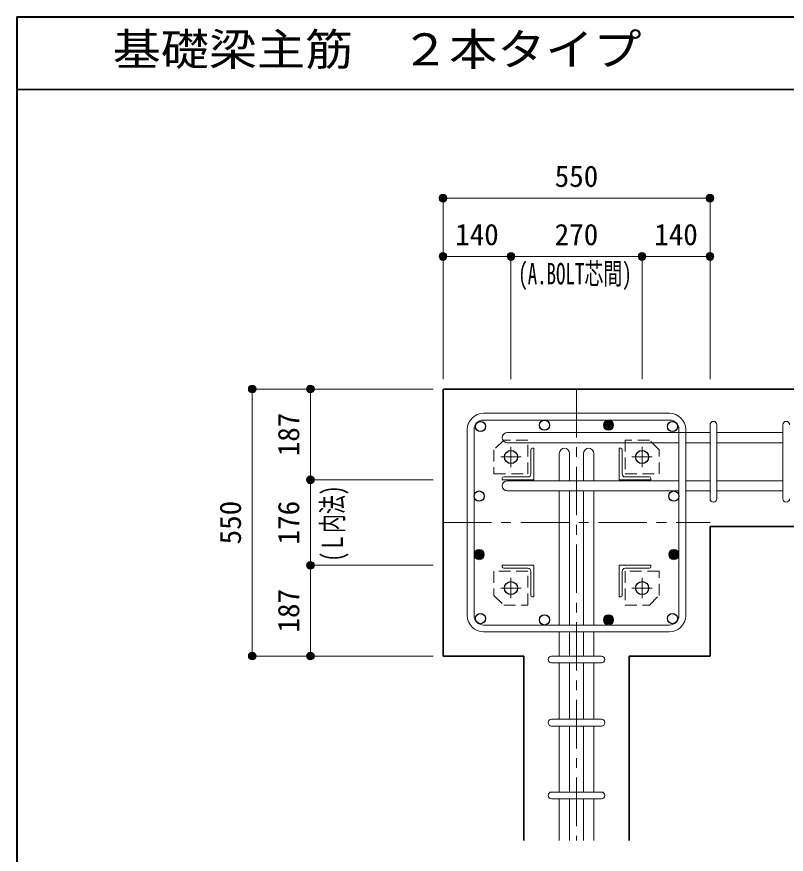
# Model space of a CAD drawing. Units: millimetres at full size, sheet at 1:20. Extents: x -3982 to 3969, y -2797 to 2801.
# Drawn here: x -3982 to -2397, y 1076 to 2801 of the extents above; entities that cross this region are included whole.
import ezdxf
from ezdxf.enums import TextEntityAlignment as Align

# ---------------------------------------------------------------- set-up
doc = ezdxf.new("R2010")
doc.units = ezdxf.units.MM
doc.header["$LTSCALE"] = 20
doc.header["$PDMODE"] = 32
doc.header["$PDSIZE"] = 12
doc.linetypes.add('CHAIN1', pattern=[8, 5, -1, 1, -1])
doc.linetypes.add('DASHED1', pattern=[1.8, 1.2, -0.6])
for name, color, linetype, lineweight in [('6-1_躯体線', 2, 'Continuous', 35), ('6-2_A.Bolt_', 4, 'Continuous', 9), ('6-3_柱型主筋', 4, 'Continuous', 9), ('6-4_フープ', 7, 'Continuous', 18), ('6-5_梁主筋', 7, 'Continuous', 18), ('6-6_S.T.P.', 7, 'Continuous', 18), ('6-7_文字', 7, 'Continuous', 18), ('6-9', 4, 'DASHED1', 9), ('6-D_寸法', 4, 'Continuous', 9), ('F-0_枠', 6, 'Continuous', 40)]:
    doc.layers.add(name, color=color, linetype=linetype, lineweight=lineweight)
doc.styles.add('ＭＳ ゴシック', font='')
doc.styles.get('ＭＳ ゴシック').set_extended_font_data('MS Gothic')

msp = doc.modelspace()

# ---------------------------------------------------------------- linework, layer by layer
at = {"layer": '6-1_躯体線'}
for p, q in [((-2153.87, 2034.12), (-3103.87, 2034.12)), ((-3103.87, 1484.12), (-3103.87, 2034.12)), ((-2553.87, 1484.12), (-2553.87, 1751.12)), ((-2153.87, 1751.12), (-2553.87, 1751.12)), ((-2937.37, 1484.12), (-3103.87, 1484.12)), ((-2937.37, 1104.12), (-2937.37, 1484.12)), ((-2553.87, 1484.12), (-2720.37, 1484.12)), ((-2720.37, 1104.12), (-2720.37, 1484.12))]:
    msp.add_line(p, q, dxfattribs=at)
at = {"layer": '6-2_A.Bolt_', "color": 7, "lineweight": 18}
msp.add_line((-2631, 1944.49), (-2592.35, 1944.49), dxfattribs=at)
at = {"layer": '6-2_A.Bolt_', "linetype": 'CHAIN1'}
for p, q in [((-2963.87, 1873.12), (-2963.87, 1915.12)), ((-2693.87, 1873.12), (-2693.87, 1915.12)), ((-2942.87, 1894.12), (-2984.87, 1894.12)), ((-2714.87, 1894.12), (-2672.87, 1894.12)), ((-2963.87, 1645.12), (-2963.87, 1603.12)), ((-2693.87, 1645.12), (-2693.87, 1603.12)), ((-2942.87, 1624.12), (-2984.87, 1624.12)), ((-2714.87, 1624.12), (-2672.87, 1624.12))]:
    msp.add_line(p, q, dxfattribs=at)
at = {"layer": '6-2_A.Bolt_'}
for p, q in [((-2922.87, 1909.12), (-2922.87, 1859.12)), ((-2916.87, 1912.12), (-2919.87, 1912.12)), ((-2916.87, 1912.12), (-2916.87, 1847.12)), ((-2740.87, 1912.12), (-2740.87, 1847.12)), ((-2740.87, 1912.12), (-2737.87, 1912.12)), ((-2734.87, 1909.12), (-2734.87, 1859.12)), ((-2981.87, 1847.12), (-2981.87, 1850.12)), ((-2981.87, 1847.12), (-2916.87, 1847.12)), ((-2978.87, 1853.12), (-2928.87, 1853.12)), ((-2675.87, 1847.12), (-2740.87, 1847.12)), ((-2678.87, 1853.12), (-2728.87, 1853.12)), ((-2675.87, 1847.12), (-2675.87, 1850.12)), ((-2981.87, 1671.12), (-2916.87, 1671.12)), ((-2981.87, 1671.12), (-2981.87, 1668.12)), ((-2978.87, 1665.12), (-2928.87, 1665.12)), ((-2922.87, 1609.12), (-2922.87, 1659.12)), ((-2916.87, 1606.12), (-2916.87, 1671.12)), ((-2675.87, 1671.12), (-2740.87, 1671.12)), ((-2740.87, 1606.12), (-2740.87, 1671.12)), ((-2734.87, 1609.12), (-2734.87, 1659.12)), ((-2678.87, 1665.12), (-2728.87, 1665.12)), ((-2675.87, 1671.12), (-2675.87, 1668.12)), ((-2916.87, 1606.12), (-2919.87, 1606.12)), ((-2740.87, 1606.12), (-2737.87, 1606.12))]:
    msp.add_line(p, q, dxfattribs=at)
at = {"layer": '6-2_A.Bolt_', "color": 3, "lineweight": 25}
for centre in [(-2963.87, 1894.12), (-2693.87, 1894.12), (-2963.87, 1624.12), (-2693.87, 1624.12)]:
    msp.add_circle(centre, 13.5, dxfattribs=at)
at = {"layer": '6-2_A.Bolt_'}
for centre, radius, start, end in [((-2919.87, 1909.12), 3, 90, 180), ((-2737.87, 1909.12), 3, 0, 90), ((-2978.87, 1850.12), 3, 90, 180), ((-2928.87, 1859.12), 6, 270, 0), ((-2728.87, 1859.12), 6, 180, 270), ((-2678.87, 1850.12), 3, 0, 90), ((-2978.87, 1668.12), 3, 180, 270), ((-2928.87, 1659.12), 6, 0, 90), ((-2728.87, 1659.12), 6, 90, 180), ((-2678.87, 1668.12), 3, 270, 0), ((-2919.87, 1609.12), 3, 180, 270), ((-2737.87, 1609.12), 3, 270, 0)]:
    msp.add_arc(centre, radius, start, end, dxfattribs=at)
at = {"layer": '6-3_柱型主筋', "color": 3, "lineweight": 25}
for centre in [(-3026.73, 1956.99), (-3026.73, 1956.99), (-2894.82, 1959.62), (-2631, 1956.99), (-3029.37, 1813.62), (-2628.37, 1813.62), (-3026.73, 1561.26), (-3026.73, 1561.26), (-2631, 1561.26), (-2631, 1561.26), (-2894.82, 1558.62)]:
    msp.add_circle(centre, 10.5, dxfattribs=at)
at = {"layer": '6-3_柱型主筋'}
for centre, radius in [((-2762.91, 1959.62), 10.5), ((-2762.91, 1959.62), 9), ((-2762.91, 1959.62), 7.6), ((-2762.91, 1959.62), 6.2), ((-2762.91, 1959.62), 4.8), ((-2762.91, 1959.62), 3.4), ((-2762.91, 1959.62), 2), ((-2762.91, 1959.62), 0.6), ((-3029.37, 1693.17), 10.5), ((-3029.37, 1693.17), 9), ((-3029.37, 1693.17), 7.6), ((-3029.37, 1693.17), 6.2), ((-3029.37, 1693.17), 4.8), ((-3029.37, 1693.17), 3.4), ((-3029.37, 1693.17), 2), ((-3029.37, 1693.17), 0.6), ((-2628.37, 1693.17), 10.5), ((-2628.37, 1693.17), 9), ((-2628.37, 1693.17), 7.6), ((-2628.37, 1693.17), 6.2), ((-2628.37, 1693.17), 4.8), ((-2628.37, 1693.17), 3.4), ((-2628.37, 1693.17), 2), ((-2628.37, 1693.17), 0.6), ((-2762.91, 1558.62), 10.5), ((-2762.91, 1558.62), 9), ((-2762.91, 1558.62), 7.6), ((-2762.91, 1558.62), 6.2), ((-2762.91, 1558.62), 4.8), ((-2762.91, 1558.62), 3.4), ((-2762.91, 1558.62), 2), ((-2762.91, 1558.62), 0.6)]:
    msp.add_circle(centre, radius, dxfattribs=at)
at = {"layer": '6-4_フープ'}
for p, q in [((-2637.37, 1984.12), (-3020.37, 1984.12)), ((-2637.37, 1970.12), (-3020.37, 1970.12)), ((-3053.87, 1567.62), (-3053.87, 1950.62)), ((-3039.87, 1567.62), (-3039.87, 1950.62)), ((-2617.87, 1567.62), (-2617.87, 1950.62)), ((-2603.87, 1567.62), (-2603.87, 1950.62)), ((-2637.37, 1548.12), (-3020.37, 1548.12)), ((-2637.37, 1534.12), (-3020.37, 1534.12))]:
    msp.add_line(p, q, dxfattribs=at)
for centre, radius, start, end in [((-3020.37, 1950.62), 33.5, 90, 180), ((-2637.37, 1950.62), 33.5, 0, 90), ((-3020.37, 1950.62), 19.5, 90, 180), ((-2637.37, 1950.62), 19.5, 0, 90), ((-3020.37, 1567.62), 33.5, 180, 270), ((-3020.37, 1567.62), 19.5, 180, 270), ((-2637.37, 1567.62), 19.5, 270, 0), ((-2637.37, 1567.62), 33.5, 270, 0)]:
    msp.add_arc(centre, radius, start, end, dxfattribs=at)
at = {"layer": '6-5_梁主筋'}
for p, q in [((-2971.37, 1944.49), (-2617.87, 1944.49)), ((-2553.87, 1944.49), (-2603.87, 1944.49)), ((-2403.87, 1944.49), (-2539.87, 1944.49)), ((-2971.37, 1923.49), (-2617.87, 1923.49)), ((-2553.87, 1923.49), (-2603.87, 1923.49)), ((-2403.87, 1923.49), (-2539.87, 1923.49)), ((-2864.37, 1901.62), (-2864.37, 1845.12)), ((-2843.37, 1901.62), (-2843.37, 1845.12)), ((-2814.37, 1901.62), (-2814.37, 1845.12)), ((-2793.37, 1901.62), (-2793.37, 1845.12)), ((-2971.37, 1845.12), (-2617.87, 1845.12)), ((-2553.87, 1845.12), (-2603.87, 1845.12)), ((-2403.87, 1845.12), (-2539.87, 1845.12)), ((-2971.37, 1824.12), (-2617.87, 1824.12)), ((-2864.37, 1824.12), (-2864.37, 1548.12)), ((-2843.37, 1824.12), (-2843.37, 1548.12)), ((-2814.37, 1824.12), (-2814.37, 1548.12)), ((-2793.37, 1824.12), (-2793.37, 1548.12)), ((-2553.87, 1824.12), (-2603.87, 1824.12)), ((-2403.87, 1824.12), (-2539.87, 1824.12)), ((-2864.37, 1534.12), (-2864.37, 1484.12)), ((-2843.37, 1534.12), (-2843.37, 1484.12)), ((-2814.37, 1534.12), (-2814.37, 1484.12)), ((-2793.37, 1534.12), (-2793.37, 1484.12)), ((-2864.37, 1470.12), (-2864.37, 1354.12)), ((-2843.37, 1470.12), (-2843.37, 1354.12)), ((-2814.37, 1470.12), (-2814.37, 1354.12)), ((-2793.37, 1470.12), (-2793.37, 1354.12)), ((-2864.37, 1340.12), (-2864.37, 1204.12)), ((-2843.37, 1340.12), (-2843.37, 1204.12)), ((-2814.37, 1340.12), (-2814.37, 1204.12)), ((-2793.37, 1340.12), (-2793.37, 1204.12)), ((-2864.37, 1190.12), (-2864.37, 1104.12)), ((-2843.37, 1190.12), (-2843.37, 1104.12)), ((-2814.37, 1190.12), (-2814.37, 1104.12)), ((-2793.37, 1190.12), (-2793.37, 1104.12))]:
    msp.add_line(p, q, dxfattribs=at)
for centre, start, end in [((-2971.37, 1933.99), 90, 180), ((-2971.37, 1933.99), 180, 270), ((-2853.87, 1901.62), 90, 180), ((-2853.87, 1901.62), 0, 90), ((-2803.87, 1901.62), 90, 180), ((-2803.87, 1901.62), 0, 90), ((-2971.37, 1834.62), 90, 180), ((-2971.37, 1834.62), 180, 270)]:
    msp.add_arc(centre, 10.5, start, end, dxfattribs=at)
at = {"layer": '6-6_S.T.P.'}
for p, q in [((-2553.87, 1808.12), (-2553.87, 1960.1)), ((-2553.87, 1808.12), (-2553.87, 1960.1)), ((-2553.87, 1808.12), (-2553.87, 1960.1)), ((-2553.87, 1808.12), (-2553.87, 1960.1)), ((-2539.87, 1808.12), (-2539.87, 1960.1)), ((-2539.87, 1808.12), (-2539.87, 1960.1)), ((-2539.87, 1808.12), (-2539.87, 1960.1)), ((-2539.87, 1808.12), (-2539.87, 1960.1)), ((-2403.87, 1808.12), (-2403.87, 1960.1)), ((-2880.37, 1484.12), (-2777.76, 1484.12)), ((-2880.37, 1470.12), (-2777.76, 1470.12)), ((-2880.37, 1354.12), (-2777.76, 1354.12)), ((-2880.37, 1340.12), (-2777.76, 1340.12)), ((-2880.37, 1204.12), (-2777.76, 1204.12)), ((-2880.37, 1190.12), (-2777.76, 1190.12))]:
    msp.add_line(p, q, dxfattribs=at)
for centre, start, end in [((-2546.87, 1960.49), 0, 180), ((-2546.87, 1960.49), 0, 180), ((-2546.87, 1960.49), 0, 180), ((-2546.87, 1960.49), 0, 180), ((-2396.87, 1960.49), 0, 180), ((-2546.87, 1808.12), 180, 0), ((-2546.87, 1808.12), 180, 0), ((-2546.87, 1808.12), 180, 0), ((-2546.87, 1808.12), 180, 0), ((-2396.87, 1808.12), 180, 0), ((-2880.37, 1477.12), 90, 270), ((-2880.37, 1477.12), 90, 270), ((-2880.37, 1477.12), 90, 270), ((-2880.37, 1477.12), 90, 270), ((-2777.37, 1477.12), 270, 90), ((-2777.37, 1477.12), 270, 90), ((-2777.37, 1477.12), 270, 90), ((-2777.37, 1477.12), 270, 90), ((-2880.37, 1347.12), 90, 270), ((-2777.37, 1347.12), 270, 90), ((-2880.37, 1197.12), 90, 270), ((-2777.37, 1197.12), 270, 90)]:
    msp.add_arc(centre, 7, start, end, dxfattribs=at)
at = {"layer": '6-9'}
for points in [[(-2928.87, 1929.12), (-2978.87, 1929.12), (-2998.87, 1909.12), (-2998.87, 1859.12), (-2928.87, 1859.12)], [(-2658.87, 1859.12), (-2658.87, 1909.12), (-2678.87, 1929.12), (-2728.87, 1929.12), (-2728.87, 1859.12)], [(-2998.87, 1659.12), (-2998.87, 1609.12), (-2978.87, 1589.12), (-2928.87, 1589.12), (-2928.87, 1659.12)], [(-2728.87, 1589.12), (-2678.87, 1589.12), (-2658.87, 1609.12), (-2658.87, 1659.12), (-2728.87, 1659.12)]]:
    msp.add_lwpolyline(points, close=True, dxfattribs=at)
at = {"layer": '6-D_寸法'}
for p, q in [((-3103.87, 2427.15), (-2553.87, 2427.15)), ((-2553.87, 2427.15), (-2553.87, 2307.15)), ((-3103.87, 2307.15), (-2963.87, 2307.15)), ((-2963.87, 2307.15), (-2963.87, 2054.12)), ((-2963.87, 2307.15), (-2693.87, 2307.15)), ((-2693.87, 2307.15), (-2693.87, 2054.12)), ((-2693.87, 2307.15), (-2553.87, 2307.15)), ((-2553.87, 2307.15), (-2553.87, 2054.12)), ((-3496.89, 2034.12), (-3376.89, 2034.12)), ((-3496.89, 2034.12), (-3496.89, 1484.12)), ((-3376.89, 2034.12), (-3123.87, 2034.12)), ((-3376.89, 2034.12), (-3376.89, 1847.12)), ((-3376.89, 1847.12), (-3123.87, 1847.12)), ((-3376.89, 1847.12), (-3376.89, 1671.12)), ((-3376.89, 1671.12), (-3123.87, 1671.12)), ((-3376.89, 1671.12), (-3376.89, 1484.12))]:
    msp.add_line(p, q, dxfattribs=at)
at = {"layer": '6-D_寸法', "linetype": 'CHAIN1'}
for p, q in [((-2828.87, 2034.12), (-2828.87, 1104.12)), ((-3103.87, 1759.12), (-2553.87, 1759.12))]:
    msp.add_line(p, q, dxfattribs=at)
at = {"layer": '6-D_寸法'}
for points in [[(-3103.87, 2427.15), (-3103.87, 2307.15), (-3103.87, 2054.12)], [(-3496.89, 1484.12), (-3376.89, 1484.12), (-3123.87, 1484.12)]]:
    msp.add_lwpolyline(points, dxfattribs=at)
for centre, radius in [((-3103.87, 2427.15), 8), ((-3103.87, 2427.15), 7.2), ((-3103.87, 2427.15), 6.4), ((-3103.87, 2427.15), 5.6), ((-3103.87, 2427.15), 4.8), ((-2553.87, 2427.15), 8), ((-2553.87, 2427.15), 7.2), ((-2553.87, 2427.15), 6.4), ((-2553.87, 2427.15), 5.6), ((-2553.87, 2427.15), 4.8), ((-3103.87, 2427.15), 4), ((-3103.87, 2427.15), 3.2), ((-3103.87, 2427.15), 2.4), ((-3103.87, 2427.15), 1.6), ((-3103.87, 2427.15), 0.8), ((-2553.87, 2427.15), 4), ((-2553.87, 2427.15), 3.2), ((-2553.87, 2427.15), 2.4), ((-2553.87, 2427.15), 1.6), ((-2553.87, 2427.15), 0.8), ((-3103.87, 2307.15), 8), ((-3103.87, 2307.15), 7.2), ((-3103.87, 2307.15), 6.4), ((-3103.87, 2307.15), 5.6), ((-3103.87, 2307.15), 4.8), ((-2963.87, 2307.15), 8), ((-2963.87, 2307.15), 7.2), ((-2963.87, 2307.15), 6.4), ((-2963.87, 2307.15), 5.6), ((-2963.87, 2307.15), 4.8), ((-2693.87, 2307.15), 8), ((-2693.87, 2307.15), 7.2), ((-2693.87, 2307.15), 6.4), ((-2693.87, 2307.15), 5.6), ((-2693.87, 2307.15), 4.8), ((-2553.87, 2307.15), 8), ((-2553.87, 2307.15), 7.2), ((-2553.87, 2307.15), 6.4), ((-2553.87, 2307.15), 5.6), ((-2553.87, 2307.15), 4.8), ((-3103.87, 2307.15), 4), ((-3103.87, 2307.15), 3.2), ((-3103.87, 2307.15), 2.4), ((-3103.87, 2307.15), 1.6), ((-3103.87, 2307.15), 0.8), ((-2963.87, 2307.15), 4), ((-2963.87, 2307.15), 3.2), ((-2963.87, 2307.15), 2.4), ((-2963.87, 2307.15), 1.6), ((-2963.87, 2307.15), 0.8), ((-2693.87, 2307.15), 4), ((-2693.87, 2307.15), 3.2), ((-2693.87, 2307.15), 2.4), ((-2693.87, 2307.15), 1.6), ((-2693.87, 2307.15), 0.8), ((-2553.87, 2307.15), 4), ((-2553.87, 2307.15), 3.2), ((-2553.87, 2307.15), 2.4), ((-2553.87, 2307.15), 1.6), ((-2553.87, 2307.15), 0.8), ((-3496.89, 2034.12), 8), ((-3496.89, 2034.12), 7.2), ((-3496.89, 2034.12), 6.4), ((-3496.89, 2034.12), 5.6), ((-3496.89, 2034.12), 4.8), ((-3496.89, 2034.12), 4), ((-3496.89, 2034.12), 3.2), ((-3496.89, 2034.12), 2.4), ((-3496.89, 2034.12), 1.6), ((-3376.89, 2034.12), 8), ((-3376.89, 2034.12), 7.2), ((-3376.89, 2034.12), 6.4), ((-3376.89, 2034.12), 5.6), ((-3376.89, 2034.12), 4.8), ((-3376.89, 2034.12), 4), ((-3376.89, 2034.12), 3.2), ((-3376.89, 2034.12), 2.4), ((-3376.89, 2034.12), 1.6), ((-3496.89, 2034.12), 0.8), ((-3376.89, 2034.12), 0.8), ((-3376.89, 1847.12), 8), ((-3376.89, 1847.12), 7.2), ((-3376.89, 1847.12), 6.4), ((-3376.89, 1847.12), 5.6), ((-3376.89, 1847.12), 4.8), ((-3376.89, 1847.12), 4), ((-3376.89, 1847.12), 3.2), ((-3376.89, 1847.12), 2.4), ((-3376.89, 1847.12), 1.6), ((-3376.89, 1847.12), 0.8), ((-3376.89, 1671.12), 8), ((-3376.89, 1671.12), 7.2), ((-3376.89, 1671.12), 6.4), ((-3376.89, 1671.12), 5.6), ((-3376.89, 1671.12), 4.8), ((-3376.89, 1671.12), 4), ((-3376.89, 1671.12), 3.2), ((-3376.89, 1671.12), 2.4), ((-3376.89, 1671.12), 1.6), ((-3376.89, 1671.12), 0.8), ((-3496.89, 1484.12), 8), ((-3496.89, 1484.12), 7.2), ((-3496.89, 1484.12), 6.4), ((-3496.89, 1484.12), 5.6), ((-3496.89, 1484.12), 4.8), ((-3496.89, 1484.12), 4), ((-3496.89, 1484.12), 3.2), ((-3496.89, 1484.12), 2.4), ((-3496.89, 1484.12), 1.6), ((-3496.89, 1484.12), 0.8), ((-3376.89, 1484.12), 8), ((-3376.89, 1484.12), 7.2), ((-3376.89, 1484.12), 6.4), ((-3376.89, 1484.12), 5.6), ((-3376.89, 1484.12), 4.8), ((-3376.89, 1484.12), 4), ((-3376.89, 1484.12), 3.2), ((-3376.89, 1484.12), 2.4), ((-3376.89, 1484.12), 1.6), ((-3376.89, 1484.12), 0.8)]:
    msp.add_circle(centre, radius, dxfattribs=at)
at = {"layer": '6-D_寸法', "color": 7}
for p in [(-3103.87, 2427.15), (-2553.87, 2427.15), (-3103.87, 2307.15), (-2963.87, 2307.15), (-2693.87, 2307.15), (-2553.87, 2307.15), (-3496.89, 2034.12), (-3376.89, 2034.12), (-3376.89, 1847.12), (-3376.89, 1671.12), (-3496.89, 1484.12), (-3376.89, 1484.12)]:
    msp.add_point(p, dxfattribs=at)
at = {"layer": 'F-0_枠'}
for q in [(3969.4, 2800.77), (-3981.92, -2796.83)]:
    msp.add_line((-3981.92, 2800.77), q, dxfattribs=at)
at = {"layer": 'F-0_枠', "color": 2, "lineweight": 35}
msp.add_line((-3981.92, 2650.77), (2482.4, 2650.77), dxfattribs=at)

# ---------------------------------------------------------------- texts
at = {"layer": '6-7_文字', "color": 2, "style": 'ＭＳ ゴシック', "width": 1.1}
msp.add_text('\u3000\u3000基礎梁主筋\u3000２本タイプ', height=65.98, dxfattribs=at).set_placement((-3981.92, 2680.77), align=Align.BOTTOM_LEFT)
at = {"layer": '6-D_寸法', "style": 'ＭＳ ゴシック'}
for s, p in [('550', (-2873.87, 2437.15)), ('140', (-3078.87, 2317.15)), ('270', (-2873.87, 2317.15)), ('140', (-2668.87, 2317.15))]:
    msp.add_text(s, height=43.99, dxfattribs=at).set_placement(p, align=Align.BOTTOM_LEFT)
at = {"layer": '6-D_寸法', "style": 'ＭＳ ゴシック', "width": 0.65}
msp.add_text('(A.BOLT芯間)', height=43.99, dxfattribs=at).set_placement((-2948.87, 2236.42), align=Align.BOTTOM_LEFT)
at = {"layer": '6-D_寸法', "style": 'ＭＳ ゴシック'}
for s, p in [('187', (-3386.89, 1895.62)), ('550', (-3506.89, 1714.12)), ('176', (-3386.89, 1714.12)), ('187', (-3386.89, 1532.62))]:
    msp.add_text(s, height=43.99, rotation=90, dxfattribs=at).set_placement(p, align=Align.BOTTOM_LEFT)
at = {"layer": '6-D_寸法', "style": 'ＭＳ ゴシック', "width": 0.65}
msp.add_text('(Ｌ内法)', height=43.99, rotation=90, dxfattribs=at).set_placement((-3296.68, 1679.12), align=Align.BOTTOM_LEFT)

doc.saveas('drawing.dxf')
